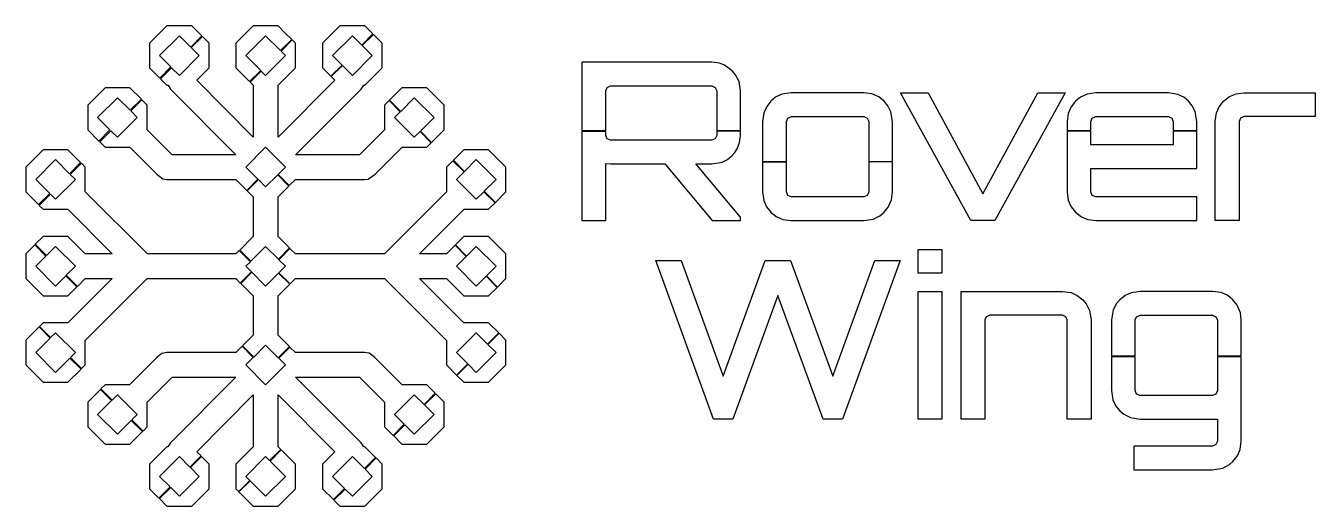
# Model space of a CAD drawing. Extents: x 3.7 to 69.8, y 3.3 to 27.9.
import ezdxf

# ---------------------------------------------------------------- set-up
doc = ezdxf.new("R2010")
doc.units = 0
doc.layers.get('0').update_dxf_attribs({"linetype": 'CONTINUOUS'})

msp = doc.modelspace()

# ---------------------------------------------------------------- linework, layer by layer
at = {"color": 7}
for points in [[(10.907999, 27.940663), (10.018889, 27.051553), (10.018889, 25.781553), (10.537031, 25.263962), (11.10809, 25.835021), (10.527109, 26.416553), (11.542999, 27.432443), (12.124531, 26.851462), (12.69559, 27.422521), (12.177999, 27.940663), (10.907999, 27.940663)], [(15.331502, 27.940663), (14.442943, 27.051553), (14.442943, 25.781553), (15.143537, 25.080958), (15.715148, 25.652017), (14.950612, 26.416553), (15.966502, 27.432443), (16.731037, 26.668458), (17.302648, 27.239517), (16.955933, 27.586232), (16.601502, 27.940663), (15.331502, 27.940663)], [(19.776502, 27.940663), (18.887943, 27.051553), (18.887943, 25.781553), (19.314583, 25.360976), (19.883989, 25.928176), (19.395612, 26.416553), (20.411502, 27.432443), (20.899879, 26.944066), (21.464323, 27.529457), (21.046502, 27.940663), (19.776502, 27.940663)], [(21.489128, 27.498037), (20.917518, 26.926427), (21.427943, 26.416553), (20.411502, 25.400663), (19.901628, 25.910537), (19.330018, 25.338927), (19.517982, 25.151514), (16.602053, 22.234483), (16.602053, 24.892994), (17.490612, 25.781553), (17.490612, 27.044939), (17.490612, 27.051554), (17.329106, 27.21747), (16.761905, 26.642001), (16.982943, 26.416554), (15.966502, 25.400664), (15.741606, 25.616741), (15.174405, 25.054501), (15.331502, 24.892443), (15.331502, 22.239996), (12.435968, 25.150412), (13.067109, 25.781554), (13.067109, 27.051554), (12.722049, 27.400473), (12.155399, 26.825004), (12.558889, 26.416554), (11.542999, 25.400664), (11.138958, 25.795334), (10.572309, 25.224275), (10.907999, 24.892443), (10.961467, 24.892443), (11.092656, 24.698967), (14.439084, 21.336554), (11.170929, 21.336554), (9.892109, 22.615373), (9.892109, 23.876554), (9.620912, 24.148303), (9.04875, 23.576142), (9.383889, 23.241554), (8.367999, 22.225664), (8.033412, 22.560803), (7.46125, 21.988642), (7.732999, 21.717443), (8.994731, 21.717443), (10.378833, 20.332791), (10.693025, 20.100729), (10.895872, 20.060491), (10.999501, 20.066553), (14.442943, 20.066553), (14.99967, 19.509274), (15.57128, 20.080884), (14.950612, 20.701553), (15.966502, 21.717442), (16.982943, 20.701553), (16.603707, 20.322868), (17.175317, 19.751258), (17.490612, 20.066553), (20.957756, 20.066553), (21.039887, 20.060491), (21.224544, 20.088052), (21.22731, 20.088617), (21.235579, 20.091383), (21.58064, 20.338327), (22.960332, 21.717467), (24.221512, 21.717467), (24.455228, 21.951183), (23.883617, 22.522793), (23.586512, 22.225688), (22.570622, 23.241578), (22.867728, 23.538683), (22.296117, 24.110293), (22.062953, 23.876578), (22.062953, 22.615948), (20.784134, 21.336578), (17.499442, 21.336578), (20.860753, 24.697337), (20.993596, 24.892467), (21.046512, 24.892467), (21.935622, 25.781578), (21.935622, 27.051578), (21.489138, 27.498062), (21.489128, 27.498037)], [(32.182153, 22.57348), (33.40144, 22.57348), (33.40144, 24.607464), (33.469241, 24.777239), (33.649488, 24.856062), (38.842487, 24.856062), (39.01171, 24.777239), (39.091085, 24.607464), (39.091085, 22.57348), (40.310373, 22.57348), (40.310373, 24.607464), (40.234306, 25.081509), (40.060674, 25.421609), (39.880977, 25.63493), (39.491268, 25.925971), (39.228339, 26.026293), (38.842487, 26.075351), (32.182153, 26.075351), (32.182153, 22.57348)], [(7.732999, 24.765663), (6.843889, 23.876553), (6.843889, 22.606553), (7.417704, 22.032187), (7.983251, 22.604348), (7.352109, 23.241553), (8.367999, 24.257443), (9.017331, 23.613623), (9.60217, 24.179721), (9.002999, 24.765663), (7.732999, 24.765663)], [(22.951502, 24.765663), (22.320912, 24.129009), (22.889766, 23.555746), (23.586502, 24.257443), (24.602943, 23.241553), (23.901246, 22.538202), (24.472856, 21.966592), (25.110612, 22.606553), (25.110612, 23.876553), (24.221502, 24.765663), (22.951502, 24.765663)], [(41.441466, 20.986531), (42.660756, 20.986531), (42.660756, 23.038706), (42.728555, 23.207929), (42.909355, 23.286753), (46.634465, 23.286753), (46.803688, 23.207929), (46.882513, 23.038706), (46.882513, 20.986531), (48.1018, 20.986531), (48.1018, 23.038706), (48.023529, 23.527634), (47.866983, 23.841826), (47.672955, 24.077195), (47.401206, 24.294925), (47.047878, 24.450919), (46.634465, 24.506041), (42.909355, 24.506041), (42.428693, 24.430524), (42.112297, 24.275633), (41.870314, 24.077195), (41.658094, 23.813714), (41.502652, 23.473064), (41.441466, 23.038706), (41.441466, 20.986531)], [(55.555467, 24.506133), (56.955289, 24.506133), (53.342845, 17.958578), (52.123645, 17.958578), (48.5112, 24.506133), (49.922311, 24.506133), (52.733245, 19.335822), (55.555467, 24.506133)], [(57.051883, 22.57348), (58.271173, 22.57348), (58.271173, 23.038706), (58.338971, 23.207929), (58.519771, 23.286753), (62.244882, 23.286753), (62.414105, 23.207929), (62.49293, 23.038706), (62.49293, 22.57348), (63.712217, 22.57348), (63.712217, 23.038706), (63.62733, 23.546375), (63.473542, 23.84789), (63.283372, 24.077195), (63.030916, 24.282247), (62.734362, 24.427217), (62.244882, 24.506041), (58.519771, 24.506041), (58.082104, 24.444305), (57.733737, 24.282799), (57.480731, 24.077195), (57.256384, 23.794422), (57.103145, 23.438337), (57.051883, 23.038706), (57.051883, 22.57348)], [(66.115517, 24.506133), (69.773117, 24.506133), (69.773117, 23.286933), (66.115517, 23.286933), (65.934895, 23.207911), (65.867161, 23.038578), (65.867161, 17.958578), (64.647961, 17.958578), (64.647961, 19.426133), (64.647961, 23.038578), (64.712839, 23.485396), (64.85027, 23.790662), (65.076939, 24.077155), (65.378491, 24.312834), (65.719542, 24.455922), (66.115517, 24.506133)], [(32.182153, 22.518369), (32.182153, 17.958706), (33.40144, 17.958706), (33.40144, 20.882352), (33.649488, 20.859751), (36.427063, 20.859751), (38.865088, 17.958705), (40.310373, 17.958705), (40.310373, 18.127928), (38.018421, 20.859751), (38.842487, 20.859751), (39.368897, 20.951804), (39.650018, 21.097876), (39.880977, 21.288597), (40.017677, 21.446795), (40.137842, 21.632004), (40.265725, 21.957772), (40.310373, 22.327638), (40.310373, 22.545919), (39.091085, 22.543718), (39.091085, 22.327641), (39.01171, 22.146843), (38.842487, 22.079043), (33.649488, 22.079043), (33.469241, 22.146843), (33.40144, 22.327641), (33.40144, 22.518372), (32.182153, 22.518369)], [(57.050754, 22.548125), (57.051883, 19.426042), (57.110864, 18.999401), (57.261345, 18.662609), (57.480731, 18.387552), (57.783897, 18.151081), (58.123447, 18.008868), (58.519771, 17.958707), (63.712217, 17.958707), (63.712217, 19.177995), (58.519771, 19.177995), (58.338971, 19.245243), (58.271173, 19.426042), (58.271173, 20.62273), (63.712217, 20.62273), (63.712217, 22.539306), (62.491826, 22.541507), (62.492955, 21.842015), (58.271198, 21.842015), (58.271198, 22.545917), (57.050754, 22.548125)], [(4.557999, 21.590663), (3.668889, 20.701553), (3.668889, 19.431553), (4.323732, 18.782221), (4.895894, 19.348319), (4.177109, 20.066553), (5.192999, 21.082443), (5.911232, 20.363658), (6.477331, 20.941883), (5.827999, 21.590663), (4.557999, 21.590663)], [(26.126502, 21.590663), (25.589618, 21.053228), (26.155165, 20.476106), (26.761502, 21.082443), (27.777943, 20.066553), (27.171055, 19.462972), (27.742665, 18.894669), (28.285612, 19.431553), (28.285612, 20.701553), (27.396502, 21.590663), (26.126502, 21.590663)], [(14.667289, 14.757799), (15.242758, 15.331614), (14.950613, 15.621553), (15.182675, 15.853615), (14.615474, 16.420815), (14.442944, 16.256553), (9.90093, 16.256553), (6.717111, 19.440372), (6.717111, 20.701553), (6.520878, 20.898337), (5.948717, 20.326175), (6.208889, 20.066553), (5.192999, 19.050663), (4.933377, 19.310837), (4.361215, 18.738675), (4.557999, 18.542443), (5.81918, 18.542443), (8.105069, 16.256553), (6.717109, 16.256553), (5.827999, 17.145663), (4.557999, 17.145663), (4.156163, 16.743827), (4.727773, 16.172217), (5.192999, 16.637443), (6.208889, 15.621553), (5.743663, 15.156327), (6.315273, 14.584717), (6.717109, 14.986553), (8.099557, 14.986553), (5.82359, 12.721609), (4.557999, 12.721609), (4.370035, 12.534196), (4.941645, 11.962586), (5.192999, 12.21394), (6.208889, 11.19805), (5.957535, 10.946696), (6.529145, 10.375086), (6.717109, 10.56305), (6.717109, 11.81927), (9.899275, 14.986553), (14.442943, 14.986553), (14.667289, 14.757799)], [(25.564813, 21.028424), (25.237943, 20.701553), (25.237943, 19.440924), (22.053572, 16.256553), (17.490612, 16.256553), (17.210043, 16.537122), (16.647253, 15.952282), (16.982943, 15.621553), (16.648906, 15.288068), (17.220516, 14.716458), (17.490612, 14.986553), (22.055226, 14.986553), (25.237943, 11.818719), (25.237943, 10.56305), (25.756636, 10.044357), (26.327695, 10.615416), (25.745612, 11.19805), (26.761502, 12.21394), (27.344136, 11.631857), (27.915195, 12.202916), (27.396502, 12.721609), (26.130912, 12.721609), (23.854944, 14.986553), (25.237943, 14.986553), (26.126502, 14.097443), (27.396502, 14.097443), (27.837474, 14.538415), (27.266415, 15.110025), (26.761502, 14.605663), (25.745612, 15.621553), (26.249974, 16.125915), (25.678915, 16.697525), (25.237943, 16.256553), (23.849431, 16.256553), (26.135321, 18.542443), (27.396502, 18.542443), (27.723924, 18.869865), (27.152313, 19.440924), (26.761502, 19.050663), (25.745612, 20.066553), (26.136424, 20.457365), (25.564813, 21.028424)], [(41.439773, 20.95535), (41.441466, 19.426041), (41.505959, 18.98121), (41.64707, 18.668671), (41.870314, 18.387551), (42.145368, 18.168168), (42.476649, 18.019339), (42.909355, 17.958706), (46.634465, 17.958706), (47.112369, 18.033671), (47.454123, 18.204548), (47.672955, 18.387551), (47.885725, 18.652134), (48.048884, 19.020346), (48.1018, 19.426041), (48.1018, 20.960027), (46.884071, 20.961579), (46.882377, 19.426034), (46.803553, 19.245235), (46.634329, 19.177987), (42.909219, 19.177987), (42.728419, 19.245235), (42.660621, 19.426034), (42.662314, 20.950666), (41.439773, 20.95535)], [(16.584967, 20.300819), (15.966503, 19.685663), (15.59333, 20.058836), (15.02172, 19.481162), (15.331503, 19.177443), (15.331503, 17.145663), (14.637523, 16.451683), (15.209133, 15.880073), (15.966503, 16.637443), (16.616386, 15.98756), (17.187996, 16.55917), (16.602054, 17.145112), (16.602054, 19.177994), (17.156577, 19.729209), (16.584967, 20.300819)], [(4.129705, 16.70855), (3.668889, 16.256553), (3.668889, 14.986553), (4.557999, 14.097443), (5.827999, 14.097443), (6.284405, 14.558259), (5.717205, 15.125459), (5.192999, 14.605663), (4.177109, 15.621553), (4.701315, 16.141349), (4.129705, 16.70855)], [(26.126502, 17.145663), (25.694349, 16.712959), (26.267062, 16.143003), (26.761502, 16.637443), (27.777943, 15.621553), (27.285156, 15.127113), (27.857869, 14.553849), (28.285612, 14.986553), (28.285612, 16.256553), (27.396502, 17.145663), (26.126502, 17.145663)], [(47.193048, 15.913736), (48.49127, 15.913736), (45.533581, 7.785736), (44.540159, 7.785736), (42.225936, 14.118803), (39.923003, 7.785736), (39.900425, 7.797025), (39.911714, 7.785736), (38.929581, 7.785736), (35.971892, 15.913736), (37.270114, 15.913736), (39.426292, 9.987069), (41.58247, 15.913736), (42.880692, 15.913736), (45.03687, 9.987069), (47.193048, 15.913736), (47.193048, 15.913736)], [(49.41502, 16.47818), (50.63422, 16.47818), (50.63422, 15.25898), (49.41502, 15.25898), (49.41502, 16.47818), (49.41502, 16.47818)], [(17.205083, 14.696614), (16.631268, 15.268224), (15.966502, 14.605663), (15.25819, 15.313975), (14.687131, 14.742365), (15.331502, 14.097443), (15.331502, 12.086609), (14.784696, 11.539804), (15.355755, 10.968194), (15.966502, 11.57894), (16.61418, 10.931814), (17.185239, 11.502872), (16.601502, 12.086609), (16.601502, 14.097443), (17.205083, 14.696614)], [(49.41502, 7.785736), (49.41502, 14.333292), (50.63422, 14.333292), (50.63422, 7.785736), (49.41502, 7.785736), (49.41502, 7.785736)], [(56.813298, 14.333292), (57.264077, 14.267183), (57.569295, 14.1286), (57.851875, 13.904314), (58.030652, 13.6915), (58.20049, 13.359595), (58.280853, 12.865736), (58.280853, 7.785736), (57.061653, 7.785736), (57.061653, 12.865736), (56.982631, 13.035069), (56.813298, 13.114092), (53.087964, 13.114092), (52.907342, 13.035069), (52.839609, 12.865736), (52.839609, 7.785736), (51.620409, 7.785736), (51.620409, 14.333292), (56.813298, 14.333292)], [(59.322891, 11.022213), (60.542178, 11.022213), (60.542178, 12.865477), (60.60998, 13.035251), (60.790777, 13.114075), (64.51589, 13.114075), (64.685113, 13.035251), (64.763938, 12.865477), (64.763938, 11.022213), (65.983225, 11.022213), (65.983225, 12.865477), (65.942436, 13.225971), (65.778724, 13.622295), (65.55438, 13.904517), (65.28704, 14.11894), (64.957412, 14.269973), (64.51589, 14.333363), (60.790777, 14.333363), (60.331062, 14.264461), (60.032855, 14.127208), (59.751736, 13.904517), (59.592436, 13.718758), (59.412739, 13.385273), (59.322891, 12.865477), (59.322891, 11.022213)], [(4.352396, 12.507738), (3.668889, 11.83305), (3.668889, 10.56305), (4.557999, 9.67394), (5.827999, 9.67394), (6.507096, 10.348628), (5.931076, 10.915828), (5.192999, 10.181609), (4.177109, 11.19805), (4.919596, 11.936128), (4.352396, 12.507738)], [(27.932283, 12.187482), (27.35957, 11.613115), (27.777943, 11.19805), (26.761502, 10.181609), (26.346437, 10.601636), (25.773724, 10.025615), (26.126502, 9.67394), (27.396502, 9.67394), (28.285612, 10.56305), (28.285612, 11.83305), (27.932283, 12.187482)], [(17.210185, 11.477927), (16.639126, 10.90375), (16.982944, 10.56305), (15.966503, 9.546609), (14.950613, 10.56305), (15.330811, 10.946367), (14.762871, 11.521095), (14.442944, 11.19805), (10.999502, 11.19805), (10.895323, 11.204113), (10.666568, 11.153401), (10.655545, 11.14899), (10.643418, 11.143478), (10.393717, 10.946694), (8.99363, 9.546607), (7.733001, 9.546607), (7.520783, 9.333838), (8.091842, 8.762779), (8.368001, 9.038938), (9.383891, 8.023048), (9.107732, 7.746889), (9.679342, 7.175279), (9.892111, 7.388048), (9.892111, 8.649229), (11.17093, 9.928048), (14.439086, 9.928048), (11.092658, 6.565635), (10.955956, 6.371607), (10.908001, 6.371607), (10.018891, 5.483048), (10.018891, 4.213048), (10.494038, 3.7379), (11.065648, 4.30896), (10.527111, 4.848048), (11.543001, 5.863938), (12.081538, 5.3254), (12.6537, 5.89646), (12.435418, 6.114741), (15.331503, 9.024606), (15.331503, 6.371607), (14.442944, 5.483048), (14.442944, 4.213048), (14.583504, 4.072488), (15.154563, 4.643547), (14.950614, 4.848048), (15.966503, 5.863938), (16.171004, 5.659988), (16.742063, 6.231047), (16.601504, 6.371607), (16.601504, 9.030118), (19.518535, 6.113638), (18.887944, 5.483048), (18.887944, 4.213048), (19.437506, 3.662936), (20.009116, 4.234546), (19.395614, 4.848048), (20.411503, 5.863938), (21.025006, 5.250435), (21.596616, 5.822046), (21.046504, 6.371607), (20.998548, 6.371607), (20.860744, 6.566737), (17.499433, 9.928048), (20.783574, 9.928048), (22.062944, 8.648678), (22.062944, 7.388048), (22.500058, 6.950383), (23.071668, 7.521993), (22.570614, 8.023048), (23.586503, 9.038938), (24.087558, 8.537883), (24.659168, 9.109493), (24.221503, 9.546607), (22.960874, 9.546607), (21.559685, 10.947796), (21.26699, 11.161668), (21.039889, 11.204111), (20.957758, 11.198049), (17.490614, 11.198049), (17.210185, 11.477927)], [(59.322891, 10.98032), (59.322891, 9.253363), (59.400612, 8.767742), (59.552747, 8.457959), (59.751736, 8.214873), (59.95348, 8.043445), (60.298542, 7.865403), (60.790777, 7.785477), (64.763938, 7.785477), (64.763938, 6.656588), (64.685113, 6.487365), (64.51589, 6.408541), (60.47438, 6.408541), (60.47438, 5.189253), (64.51589, 5.189253), (65.03293, 5.277998), (65.380195, 5.467065), (65.55438, 5.618098), (65.780928, 5.904179), (65.926451, 6.236562), (65.983225, 6.656588), (65.983225, 10.269253), (65.983225, 10.280829), (65.983225, 10.984796), (64.763938, 10.984796), (64.763938, 9.253364), (64.685113, 9.072565), (64.51589, 9.004766), (60.790777, 9.004766), (60.60998, 9.072565), (60.542178, 9.253364), (60.542178, 10.982526), (59.322891, 10.98032)], [(7.494323, 9.302972), (6.843889, 8.65805), (6.843889, 7.38805), (7.732999, 6.49894), (9.002999, 6.49894), (9.652882, 7.148823), (9.076862, 7.711614), (8.367999, 7.006609), (7.352109, 8.02305), (8.065382, 8.736323), (7.494323, 9.302972)], [(24.685626, 9.078628), (24.114016, 8.511427), (24.602944, 8.02305), (23.586503, 7.006609), (23.098126, 7.491128), (22.530926, 6.923927), (22.951503, 6.49894), (24.221503, 6.49894), (25.110613, 7.38805), (25.110613, 8.65805), (24.685626, 9.078628)], [(16.759702, 6.215615), (16.190848, 5.635737), (16.982944, 4.84805), (15.966503, 3.831609), (15.172202, 4.625911), (14.598938, 4.054852), (15.331503, 3.323939), (16.601503, 3.323939), (17.490613, 4.21305), (17.490613, 5.48305), (16.759702, 6.215615)], [(12.671338, 5.870004), (12.112406, 5.303354), (12.55889, 4.84805), (11.543001, 3.831609), (11.100926, 4.273684), (10.520496, 3.711444), (10.908001, 3.323939), (12.178001, 3.323939), (13.067111, 4.21305), (13.067111, 5.48305), (12.671338, 5.870004)], [(21.623074, 5.795589), (21.060284, 5.219569), (21.427944, 4.84805), (20.411503, 3.831609), (20.039984, 4.20368), (19.468374, 3.627661), (19.776503, 3.323939), (21.046503, 3.323939), (21.935613, 4.21305), (21.935613, 5.48305), (21.623074, 5.795589)]]:
    msp.add_lwpolyline(points, close=True, dxfattribs=at)

doc.saveas('drawing.dxf')
